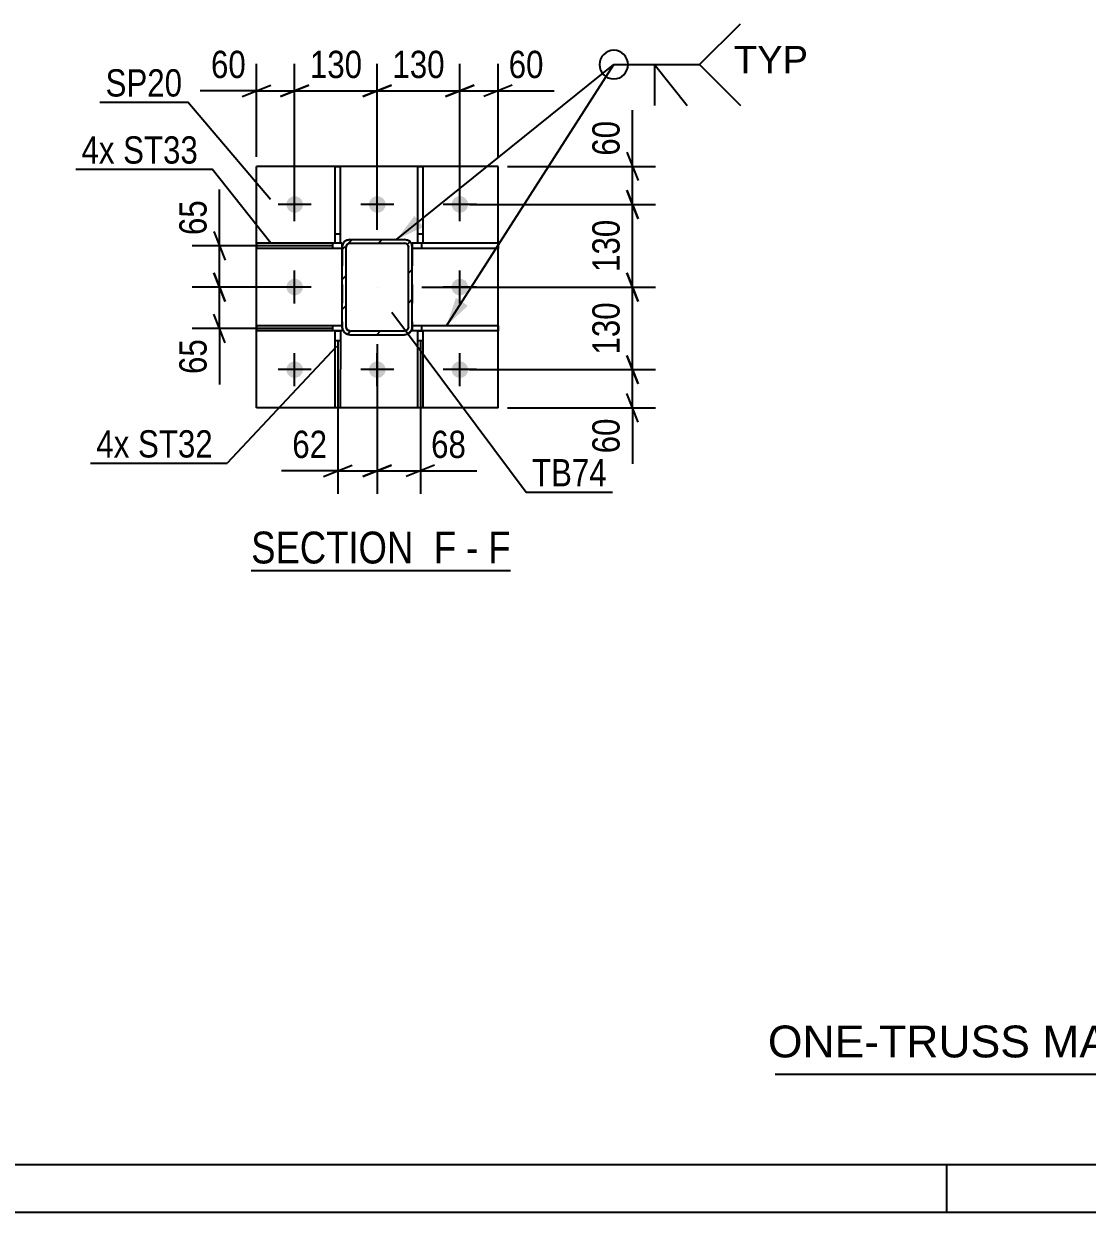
# Model space of a CAD drawing. Header units: millimetres. Extents: x -106 to 735, y -422 to 172.
# Drawn here: x 218 to 329.6, y -422.3 to -297.5 of the extents above; entities that cross this region are included whole.
import ezdxf

# ---------------------------------------------------------------- set-up
doc = ezdxf.new("R2010")
doc.units = ezdxf.units.MM
doc.linetypes.add('DXK_LINE_DOT2', pattern=[3.9198, 1.9599, -1.9599])
doc.linetypes.add('DXK_LINE_DOT3', pattern=[5.9187, 2.979, -0.9799, 0.9799, -0.9799])
doc.styles.add('Arial', font='ARIAL.TTF', dxfattribs={"height": 0.2})
doc.styles.add('Arial Narrow', font='ARIALN.TTF', dxfattribs={"height": 0.2})

# ---------------------------------------------------------------- blocks, each defined once
blk = doc.blocks.new('Unknown-717034374-1133')
at = {"color": 5, "linetype": 'Continuous'}
for p, q in [((-101.13, -417.26), (729.87, -417.26)), ((314.87, -422.26), (314.87, -417.26)), ((-106.13, -422.26), (734.87, -422.26))]:
    blk.add_line(p, q, dxfattribs=at)
blk = doc.blocks.new('Unknown-717034374-46243')
at = {"color": 7, "linetype": 'Continuous'}
blk.add_line((296.87, -407.76), (366.87, -407.76), dxfattribs=at)
at = {"color": 7, "style": 'Arial'}
blk.add_text('ONE-TRUSS MARKED AS TR494', height=3.3428, dxfattribs=at).set_placement((296.11, -406.01))
blk = doc.blocks.new('Unknown-717034374-17 - 2664')
at = {"color": 6, "linetype": 'Continuous'}
blk.add_line((241.89, -354.91), (269.11, -354.91), dxfattribs=at)
at = {"color": 0, "linetype": 'Continuous'}
for points in [[(260, -354.16), (260, -350.66), (241.89, -350.66), (241.89, -354.16)], [(263.39, -354.16), (263.39, -350.66), (261.05, -350.66), (261.05, -354.16)], [(265.72, -354.16), (265.72, -350.66), (264.44, -350.66), (264.44, -354.16)], [(269.11, -354.16), (269.11, -350.66), (266.77, -350.66), (266.77, -354.16)]]:
    blk.add_wipeout(points, dxfattribs=at)
at = {"color": 7, "linetype": 'Continuous', "style": 'Arial Narrow'}
for s, p in [('SECTION ', (241.89, -354.16)), ('F', (261.05, -354.16)), ('F', (266.77, -354.16)), ('-', (264.44, -354.16))]:
    blk.add_text(s, height=3.34, dxfattribs=at).set_placement(p)
blk = doc.blocks.new('Part-717034374-2767 - 2664')
at = {"color": 2, "linetype": 'Continuous'}
for p, q in [((251.45, -329.22), (242.46, -329.22)), ((242.46, -329.22), (242.46, -329.75)), ((250.71, -329.75), (242.46, -329.75)), ((251.45, -329.75), (251.25, -329.75)), ((251.45, -329.35), (251.45, -329.75))]:
    blk.add_line(p, q, dxfattribs=at)
at = {"color": 7, "linetype": 'DXK_LINE_DOT2'}
for p, q in [((250.45, -329.75), (250.45, -329.22)), ((251.45, -329.35), (251.45, -329.22)), ((251.25, -329.75), (250.71, -329.75))]:
    blk.add_line(p, q, dxfattribs=at)
blk = doc.blocks.new('Part-717034374-2761 - 2664')
at = {"color": 2, "linetype": 'Continuous'}
for p, q in [((259.38, -337.82), (259.38, -329.75)), ((259.38, -329.75), (259.91, -329.75)), ((259.91, -329.75), (259.91, -337.82)), ((259.91, -337.82), (259.38, -337.82))]:
    blk.add_line(p, q, dxfattribs=at)
at = {"color": 7, "linetype": 'DXK_LINE_DOT2'}
blk.add_line((259.38, -330.75), (259.91, -330.75), dxfattribs=at)
blk = doc.blocks.new('Part-717034374-2745 - 2664')
at = {"color": 2, "linetype": 'Continuous'}
for p, q in [((259.38, -320.55), (259.38, -312.49)), ((259.38, -312.49), (259.91, -312.49)), ((259.91, -312.49), (259.91, -320.55)), ((259.91, -320.55), (259.38, -320.55))]:
    blk.add_line(p, q, dxfattribs=at)
at = {"color": 7, "linetype": 'DXK_LINE_DOT2'}
blk.add_line((259.38, -319.55), (259.91, -319.55), dxfattribs=at)
blk = doc.blocks.new('Part-717034374-2725 - 2664')
at = {"linetype": 'Continuous'}
h = blk.add_hatch(dxfattribs=at)
h.set_pattern_fill('', scale=0.7, style=0, pattern_type=0)
h.set_pattern_definition([(45, (258.554, -320.3847), (-1.57154, 1.57154), [])])
h.paths.add_polyline_path([(258.73, -320.64), (258.55, -320.38), (258.29, -320.21), (257.99, -320.15), (252.25, -320.15), (251.95, -320.21), (251.69, -320.38), (251.52, -320.64), (251.45, -320.95), (251.45, -329.35), (251.52, -329.66), (251.69, -329.92), (251.95, -330.09), (252.25, -330.15), (257.99, -330.15), (258.29, -330.09), (258.55, -329.92), (258.73, -329.66), (258.79, -329.35), (258.79, -320.95)])
h.paths.add_polyline_path([(258.39, -329.35), (258.36, -329.5), (258.27, -329.63), (258.14, -329.72), (257.99, -329.75), (252.25, -329.75), (252.1, -329.72), (251.97, -329.63), (251.89, -329.5), (251.85, -329.35), (251.85, -320.95), (251.89, -320.8), (251.97, -320.67), (252.1, -320.58), (252.25, -320.55), (257.99, -320.55), (258.14, -320.58), (258.27, -320.67), (258.36, -320.8), (258.39, -320.95)])
at = {"color": 7, "linetype": 'DXK_LINE_DOT2'}
for p, q in [((251.95, -320.21), (252.25, -320.15)), ((252.1, -320.58), (251.97, -320.67)), ((252.25, -320.55), (252.1, -320.58)), ((252.25, -320.15), (257.99, -320.15)), ((252.25, -320.55), (257.99, -320.55)), ((257.99, -320.15), (258.29, -320.21)), ((258.14, -320.58), (257.99, -320.55)), ((258.27, -320.67), (258.14, -320.58)), ((251.45, -320.95), (251.52, -320.64)), ((251.45, -320.95), (251.45, -329.35)), ((251.89, -320.8), (251.85, -320.95)), ((251.85, -329.35), (251.85, -320.95)), ((251.97, -320.67), (251.89, -320.8)), ((258.36, -320.8), (258.27, -320.67)), ((258.39, -320.95), (258.36, -320.8)), ((258.39, -329.35), (258.39, -320.95)), ((258.73, -320.64), (258.79, -320.95)), ((258.79, -320.95), (258.79, -329.35)), ((251.52, -329.66), (251.45, -329.35)), ((251.85, -329.35), (251.89, -329.5)), ((251.89, -329.5), (251.97, -329.63)), ((252.25, -330.15), (251.95, -330.09)), ((251.97, -329.63), (252.1, -329.72)), ((252.1, -329.72), (252.25, -329.75)), ((252.25, -329.75), (257.99, -329.75)), ((252.25, -330.15), (257.99, -330.15)), ((257.99, -329.75), (258.14, -329.72)), ((258.29, -330.09), (257.99, -330.15)), ((258.14, -329.72), (258.27, -329.63)), ((258.27, -329.63), (258.36, -329.5)), ((258.36, -329.5), (258.39, -329.35)), ((258.79, -329.35), (258.73, -329.66))]:
    blk.add_line(p, q, dxfattribs=at)
at = {"color": 2, "linetype": 'Continuous'}
for p, q in [((252.25, -320.15), (251.95, -320.21)), ((251.97, -320.67), (252.1, -320.58)), ((252.1, -320.58), (252.25, -320.55)), ((252.25, -320.15), (257.99, -320.15)), ((252.25, -320.55), (257.99, -320.55)), ((258.29, -320.21), (257.99, -320.15)), ((257.99, -320.55), (258.14, -320.58)), ((258.14, -320.58), (258.27, -320.67)), ((251.52, -320.64), (251.45, -320.95)), ((251.45, -329.35), (251.45, -320.95)), ((251.85, -320.95), (251.89, -320.8)), ((251.85, -329.35), (251.85, -320.95)), ((251.89, -320.8), (251.97, -320.67)), ((258.27, -320.67), (258.36, -320.8)), ((258.36, -320.8), (258.39, -320.95)), ((258.39, -329.35), (258.39, -320.95)), ((258.79, -320.95), (258.73, -320.64)), ((258.79, -329.35), (258.79, -320.95)), ((251.45, -329.35), (251.52, -329.66)), ((251.89, -329.5), (251.85, -329.35)), ((251.97, -329.63), (251.89, -329.5)), ((251.95, -330.09), (252.25, -330.15)), ((252.1, -329.72), (251.97, -329.63)), ((252.25, -329.75), (252.1, -329.72)), ((252.25, -329.75), (257.99, -329.75)), ((252.25, -330.15), (257.99, -330.15)), ((258.14, -329.72), (257.99, -329.75)), ((257.99, -330.15), (258.29, -330.09)), ((258.27, -329.63), (258.14, -329.72)), ((258.36, -329.5), (258.27, -329.63)), ((258.39, -329.35), (258.36, -329.5)), ((258.73, -329.66), (258.79, -329.35))]:
    blk.add_line(p, q, dxfattribs=at)
at = {"color": 7, "linetype": 'DXK_LINE_DOT3'}
blk.add_line((255.12, -325.15), (255.12, -325.15), dxfattribs=at)
at = {"color": 7, "linetype": 'DXK_LINE_DOT2'}
for centre, start, end in [((252.25, -320.95), 112.5, 157.5), ((257.99, -320.95), 22.5, 67.5), ((252.25, -329.35), 202.5, 247.5), ((257.99, -329.35), 292.5, 337.5)]:
    blk.add_arc(centre, 0.8, start, end, dxfattribs=at)
at = {"color": 2, "linetype": 'Continuous'}
for centre, start, end in [((252.25, -320.95), 112.5, 157.5), ((257.99, -320.95), 22.5, 67.5), ((252.25, -329.35), 202.5, 247.5), ((257.99, -329.35), 292.5, 337.5)]:
    blk.add_arc(centre, 0.8, start, end, dxfattribs=at)
blk = doc.blocks.new('Part-717034374-2760 - 2664')
at = {"color": 2, "linetype": 'Continuous'}
for p, q in [((250.71, -320.55), (250.71, -312.49)), ((250.71, -312.49), (251.24, -312.49)), ((251.24, -312.49), (251.24, -320.55)), ((251.24, -320.55), (250.71, -320.55))]:
    blk.add_line(p, q, dxfattribs=at)
at = {"color": 7, "linetype": 'DXK_LINE_DOT2'}
blk.add_line((250.71, -319.55), (251.24, -319.55), dxfattribs=at)
blk = doc.blocks.new('Part-717034374-2766 - 2664')
at = {"color": 2, "linetype": 'Continuous'}
for p, q in [((250.71, -337.82), (250.71, -329.75)), ((250.71, -329.75), (251.25, -329.75)), ((251.25, -329.75), (251.24, -337.82)), ((251.24, -337.82), (250.71, -337.82))]:
    blk.add_line(p, q, dxfattribs=at)
at = {"color": 7, "linetype": 'DXK_LINE_DOT2'}
blk.add_line((250.71, -330.75), (251.25, -330.75), dxfattribs=at)
blk = doc.blocks.new('Part-717034374-2768 - 2664')
at = {"color": 2, "linetype": 'Continuous'}
for p, q in [((251.45, -320.55), (242.46, -320.55)), ((242.46, -320.55), (242.46, -321.09)), ((251.45, -320.95), (251.45, -320.55)), ((251.45, -321.09), (242.46, -321.09))]:
    blk.add_line(p, q, dxfattribs=at)
at = {"color": 7, "linetype": 'DXK_LINE_DOT2'}
for p, q in [((250.45, -321.09), (250.45, -320.55)), ((251.45, -320.95), (251.45, -321.09))]:
    blk.add_line(p, q, dxfattribs=at)
blk = doc.blocks.new('Part-717034374-2783 - 2664')
at = {"color": 2, "linetype": 'Continuous'}
for p, q in [((267.79, -329.22), (258.79, -329.22)), ((267.79, -329.22), (267.79, -329.75)), ((258.79, -329.35), (258.79, -329.75)), ((259.38, -329.75), (258.79, -329.75)), ((267.79, -329.75), (259.91, -329.75))]:
    blk.add_line(p, q, dxfattribs=at)
at = {"color": 7, "linetype": 'DXK_LINE_DOT2'}
for p, q in [((258.79, -329.22), (258.79, -329.35)), ((259.79, -329.75), (259.79, -329.22)), ((259.91, -329.75), (259.38, -329.75))]:
    blk.add_line(p, q, dxfattribs=at)
blk = doc.blocks.new('Part-717034374-2788 - 2664')
at = {"color": 2, "linetype": 'Continuous'}
for p, q in [((267.79, -320.55), (258.79, -320.55)), ((258.79, -320.55), (258.79, -320.95)), ((267.79, -320.55), (267.79, -321.09)), ((267.79, -321.09), (258.79, -321.09))]:
    blk.add_line(p, q, dxfattribs=at)
at = {"color": 7, "linetype": 'DXK_LINE_DOT2'}
for p, q in [((259.79, -321.09), (259.79, -320.55)), ((258.79, -320.95), (258.79, -321.09))]:
    blk.add_line(p, q, dxfattribs=at)
blk = doc.blocks.new('Part-717034374-2793 - 2664')
at = {"color": 2, "linetype": 'Continuous'}
for p, q in [((242.45, -337.82), (242.45, -312.48)), ((267.79, -312.48), (242.45, -312.48)), ((267.79, -337.82), (267.79, -312.48)), ((267.79, -337.82), (242.45, -337.82))]:
    blk.add_line(p, q, dxfattribs=at)
blk = doc.blocks.new('Bolt-717034374-2812 - 2664')
at = {"linetype": 'Continuous'}
for points in [[(245.59, -316.48, -1), (247.32, -316.48, -1)], [(254.25, -316.48, -1), (255.99, -316.48, -1)], [(262.92, -316.48, -1), (264.65, -316.48, -1)], [(245.59, -325.15, -1), (247.32, -325.15, -1)], [(262.92, -325.15, -1), (264.65, -325.15, -1)], [(245.59, -333.82, -1), (247.32, -333.82, -1)], [(254.25, -333.82, -1), (255.99, -333.82, -1)], [(262.92, -333.82, -1), (264.65, -333.82, -1)]]:
    blk.add_hatch(color=1, dxfattribs=at).paths.add_polyline_path(points)
at = {"color": 1, "linetype": 'Continuous'}
for p, q in [((246.45, -318.22), (246.45, -314.75)), ((255.12, -318.22), (255.12, -314.75)), ((263.79, -318.22), (263.79, -314.75)), ((248.19, -316.48), (244.72, -316.48)), ((256.85, -316.48), (253.39, -316.48)), ((265.52, -316.48), (262.05, -316.48)), ((246.45, -326.88), (246.45, -323.42)), ((263.79, -326.88), (263.79, -323.42)), ((248.19, -325.15), (244.72, -325.15)), ((265.52, -325.15), (262.05, -325.15)), ((246.45, -335.55), (246.45, -332.08)), ((255.12, -335.55), (255.12, -332.08)), ((263.79, -335.55), (263.79, -332.08)), ((248.19, -333.82), (244.72, -333.82)), ((256.85, -333.82), (253.39, -333.82)), ((265.52, -333.82), (262.05, -333.82))]:
    blk.add_line(p, q, dxfattribs=at)
blk = doc.blocks.new('StraightDimension-717034374-3010 - 2664')
at = {"color": 7, "linetype": 'Continuous'}
for p, q in [((250.98, -330.75), (250.98, -346.84)), ((255.12, -331.15), (255.12, -346.84)), ((249.48, -345.04), (252.48, -343.84)), ((256.62, -343.84), (253.62, -345.04)), ((250.98, -344.44), (245.07, -344.44)), ((250.98, -344.44), (245.07, -344.44)), ((250.98, -344.44), (255.12, -344.44))]:
    blk.add_line(p, q, dxfattribs=at)
at = {"color": 0}
blk.add_wipeout([(250.45, -343.69), (250.45, -339.49), (245.6, -339.49), (245.6, -343.69)], dxfattribs=at)
at = {"color": 3, "style": 'Arial Narrow'}
blk.add_text('62', height=2.863, dxfattribs=at).set_placement((246.2, -343.09))
blk = doc.blocks.new('StraightDimension-717034374-2906 - 2664')
at = {"color": 7, "linetype": 'Continuous'}
for p, q in [((281.3, -323.65), (282.5, -326.65)), ((259.79, -325.15), (284.3, -325.15)), ((281.9, -333.82), (281.9, -325.15)), ((282.5, -335.32), (281.3, -332.32)), ((264.79, -333.82), (284.3, -333.82))]:
    blk.add_line(p, q, dxfattribs=at)
at = {"color": 0}
blk.add_wipeout([(281.15, -326.14), (276.95, -326.14), (276.95, -332.83), (281.15, -332.83)], dxfattribs=at)
at = {"color": 3, "style": 'Arial Narrow'}
blk.add_text('130', height=2.863, rotation=90.0002, dxfattribs=at).set_placement((280.55, -332.23))
blk = doc.blocks.new('StraightDimension-717034374-2965 - 2664')
at = {"color": 7, "linetype": 'Continuous'}
for p, q in [((242.45, -311.48), (242.45, -301.71)), ((246.45, -315.48), (246.45, -301.71)), ((240.95, -305.16), (243.95, -303.96)), ((247.95, -303.96), (244.95, -305.16)), ((242.45, -304.56), (236.55, -304.56)), ((242.45, -304.56), (236.55, -304.56)), ((242.45, -304.56), (246.45, -304.56))]:
    blk.add_line(p, q, dxfattribs=at)
at = {"color": 0}
blk.add_wipeout([(241.93, -303.81), (241.93, -299.61), (237.07, -299.61), (237.07, -303.81)], dxfattribs=at)
at = {"color": 3, "style": 'Arial Narrow'}
blk.add_text('60', height=2.863, dxfattribs=at).set_placement((237.67, -303.21))
blk = doc.blocks.new('StraightDimension-717034374-2896 - 2664')
at = {"color": 7, "linetype": 'Continuous'}
for p, q in [((281.3, -332.32), (282.5, -335.32)), ((264.79, -333.82), (284.3, -333.82)), ((281.9, -337.82), (281.9, -333.82)), ((282.5, -339.32), (281.3, -336.32)), ((268.79, -337.82), (284.3, -337.82)), ((281.9, -337.82), (281.9, -343.72)), ((281.9, -337.82), (281.9, -343.72))]:
    blk.add_line(p, q, dxfattribs=at)
at = {"color": 0}
blk.add_wipeout([(281.15, -338.34), (276.95, -338.34), (276.95, -343.2), (281.15, -343.2)], dxfattribs=at)
at = {"color": 3, "style": 'Arial Narrow'}
blk.add_text('60', height=2.863, rotation=90.0002, dxfattribs=at).set_placement((280.55, -342.6))
blk = doc.blocks.new('StraightDimension-717034374-2937 - 2664')
at = {"color": 7, "linetype": 'Continuous'}
for p, q in [((263.79, -315.48), (263.79, -301.71)), ((267.79, -311.48), (267.79, -301.71)), ((262.29, -305.16), (265.29, -303.96)), ((269.29, -303.96), (266.29, -305.16)), ((263.79, -304.56), (267.79, -304.56)), ((267.79, -304.56), (273.69, -304.56)), ((267.79, -304.56), (273.69, -304.56))]:
    blk.add_line(p, q, dxfattribs=at)
at = {"color": 0}
blk.add_wipeout([(273.17, -303.81), (273.17, -299.61), (268.31, -299.61), (268.31, -303.81)], dxfattribs=at)
at = {"color": 3, "style": 'Arial Narrow'}
blk.add_text('60', height=2.863, dxfattribs=at).set_placement((268.91, -303.21))
blk = doc.blocks.new('StraightDimension-717034374-2916 - 2664')
at = {"color": 7, "linetype": 'Continuous'}
for p, q in [((281.3, -314.98), (282.5, -317.98)), ((264.79, -316.48), (284.3, -316.48)), ((281.9, -325.15), (281.9, -316.48)), ((282.5, -326.65), (281.3, -323.65)), ((259.79, -325.15), (284.3, -325.15))]:
    blk.add_line(p, q, dxfattribs=at)
at = {"color": 0}
blk.add_wipeout([(281.15, -317.47), (276.95, -317.47), (276.95, -324.16), (281.15, -324.16)], dxfattribs=at)
at = {"color": 3, "style": 'Arial Narrow'}
blk.add_text('130', height=2.863, rotation=90.0002, dxfattribs=at).set_placement((280.55, -323.56))
blk = doc.blocks.new('StraightDimension-717034374-2926 - 2664')
at = {"color": 7, "linetype": 'Continuous'}
for p, q in [((281.9, -312.48), (281.9, -306.58)), ((281.9, -312.48), (281.9, -306.58)), ((281.3, -310.98), (282.5, -313.98)), ((268.79, -312.48), (284.3, -312.48)), ((281.9, -316.48), (281.9, -312.48)), ((282.5, -317.98), (281.3, -314.98)), ((264.79, -316.48), (284.3, -316.48))]:
    blk.add_line(p, q, dxfattribs=at)
at = {"color": 0}
blk.add_wipeout([(281.15, -307.1), (276.95, -307.1), (276.95, -311.96), (281.15, -311.96)], dxfattribs=at)
at = {"color": 3, "style": 'Arial Narrow'}
blk.add_text('60', height=2.863, rotation=90.0002, dxfattribs=at).set_placement((280.55, -311.36))
blk = doc.blocks.new('StraightDimension-717034374-2947 - 2664')
at = {"color": 7, "linetype": 'Continuous'}
for p, q in [((255.12, -319.15), (255.12, -301.71)), ((263.79, -315.48), (263.79, -301.71)), ((253.62, -305.16), (256.62, -303.96)), ((265.29, -303.96), (262.29, -305.16)), ((255.12, -304.56), (263.79, -304.56))]:
    blk.add_line(p, q, dxfattribs=at)
at = {"color": 0}
blk.add_wipeout([(262.8, -303.81), (262.8, -299.61), (256.11, -299.61), (256.11, -303.81)], dxfattribs=at)
at = {"color": 3, "style": 'Arial Narrow'}
blk.add_text('130', height=2.863, dxfattribs=at).set_placement((256.71, -303.21))
blk = doc.blocks.new('StraightDimension-717034374-2956 - 2664')
at = {"color": 7, "linetype": 'Continuous'}
for p, q in [((246.45, -315.48), (246.45, -301.71)), ((255.12, -319.15), (255.12, -301.71)), ((244.95, -305.16), (247.95, -303.96)), ((256.62, -303.96), (253.62, -305.16)), ((246.45, -304.56), (255.12, -304.56))]:
    blk.add_line(p, q, dxfattribs=at)
at = {"color": 0}
blk.add_wipeout([(254.13, -303.81), (254.13, -299.61), (247.45, -299.61), (247.45, -303.81)], dxfattribs=at)
at = {"color": 3, "style": 'Arial Narrow'}
blk.add_text('130', height=2.863, dxfattribs=at).set_placement((248.05, -303.21))
blk = doc.blocks.new('StraightDimension-717034374-2976 - 2664')
at = {"color": 7, "linetype": 'Continuous'}
for p, q in [((238.56, -320.82), (238.56, -314.91)), ((238.56, -320.82), (238.56, -314.91)), ((237.96, -319.32), (239.16, -322.32)), ((250.45, -320.82), (235.71, -320.82)), ((238.56, -325.15), (238.56, -320.82)), ((239.16, -326.65), (237.96, -323.65)), ((245.45, -325.15), (235.71, -325.15))]:
    blk.add_line(p, q, dxfattribs=at)
at = {"color": 0}
blk.add_wipeout([(237.81, -315.44), (233.61, -315.44), (233.61, -320.29), (237.81, -320.29)], dxfattribs=at)
at = {"color": 3, "style": 'Arial Narrow'}
blk.add_text('65', height=2.863, rotation=90.0002, dxfattribs=at).set_placement((237.21, -319.69))
blk = doc.blocks.new('StraightDimension-717034374-2986 - 2664')
at = {"color": 7, "linetype": 'Continuous'}
for p, q in [((237.96, -323.65), (239.16, -326.65)), ((245.45, -325.15), (235.71, -325.15)), ((238.56, -329.49), (238.56, -325.15)), ((239.16, -330.99), (237.96, -327.99)), ((250.45, -329.49), (235.71, -329.49)), ((238.56, -329.49), (238.56, -335.39)), ((238.56, -329.49), (238.56, -335.39))]:
    blk.add_line(p, q, dxfattribs=at)
at = {"color": 0}
blk.add_wipeout([(237.81, -330.01), (233.61, -330.01), (233.61, -334.87), (237.81, -334.87)], dxfattribs=at)
at = {"color": 3, "style": 'Arial Narrow'}
blk.add_text('65', height=2.863, rotation=90.0002, dxfattribs=at).set_placement((237.21, -334.27))
blk = doc.blocks.new('StraightDimension-717034374-2997 - 2664')
at = {"color": 7, "linetype": 'Continuous'}
for p, q in [((255.12, -331.15), (255.12, -346.84)), ((259.64, -330.75), (259.64, -346.84)), ((253.62, -345.04), (256.62, -343.84)), ((261.14, -343.84), (258.14, -345.04)), ((255.12, -344.44), (259.64, -344.44)), ((259.64, -344.44), (265.55, -344.44)), ((259.64, -344.44), (265.55, -344.44))]:
    blk.add_line(p, q, dxfattribs=at)
at = {"color": 0}
blk.add_wipeout([(265.03, -343.69), (265.03, -339.49), (260.17, -339.49), (260.17, -343.69)], dxfattribs=at)
at = {"color": 3, "style": 'Arial Narrow'}
blk.add_text('68', height=2.863, dxfattribs=at).set_placement((260.77, -343.09))
blk = doc.blocks.new('Mark-717034374-2721 - 2664')
at = {"color": 0}
blk.add_wipeout([(279.21, -346.07), (279.21, -343.07), (271.35, -343.07), (271.35, -346.07)], dxfattribs=at)
blk.add_wipeout([(279.21, -346.07), (279.21, -343.07), (271.35, -343.07), (271.35, -346.07)], dxfattribs=at)
at = {"color": 30, "linetype": 'Continuous'}
for p, q in [((256.64, -327.78), (270.75, -346.67)), ((270.75, -346.67), (279.81, -346.67))]:
    blk.add_line(p, q, dxfattribs=at)
at = {"color": 3, "style": 'Arial Narrow'}
blk.add_text('TB74', height=2.863, dxfattribs=at).set_placement((271.35, -346.07))
blk = doc.blocks.new('Mark-717034374-2789 - 2664')
at = {"color": 0}
blk.add_wipeout([(234.65, -305.15), (234.65, -302.15), (226.61, -302.15), (226.61, -305.15)], dxfattribs=at)
blk.add_wipeout([(234.65, -305.15), (234.65, -302.15), (226.61, -302.15), (226.61, -305.15)], dxfattribs=at)
at = {"color": 30, "linetype": 'Continuous'}
for p in [(226.01, -305.75), (243.91, -315.97)]:
    blk.add_line(p, (235.25, -305.75), dxfattribs=at)
at = {"color": 3, "style": 'Arial Narrow'}
blk.add_text('SP20', height=2.863, dxfattribs=at).set_placement((226.61, -305.15))
blk = doc.blocks.new('WeldMark-717034374-3023 - 2664')
at = {"linetype": 'Continuous'}
for points in [[(259.96, -318.85), (257.15, -320.15), (259.02, -317.68)], [(264.63, -327.1), (262.38, -329.22), (263.37, -326.29)]]:
    blk.add_hatch(color=30, dxfattribs=at).paths.add_polyline_path(points)
at = {"color": 30, "linetype": 'Continuous'}
for p, q in [((257.15, -320.15), (279.94, -301.8)), ((262.38, -329.22), (279.94, -301.8)), ((279.94, -301.8), (288.94, -301.8))]:
    blk.add_line(p, q, dxfattribs=at)
at = {"color": 3, "linetype": 'Continuous'}
for q in [(287.65, -306.08), (284.22, -306.08)]:
    blk.add_line((284.22, -301.8), q, dxfattribs=at)
for start, end in [(90, 270), (270, 90)]:
    blk.add_arc((279.94, -301.8), 1.5, start, end, dxfattribs=at)
at = {"color": 0, "linetype": 'Continuous'}
blk.add_wipeout([(300.31, -302.7), (300.31, -299.7), (292.54, -299.7), (292.54, -302.7)], dxfattribs=at)
blk.add_wipeout([(300.31, -302.7), (300.31, -299.7), (292.54, -299.7), (292.54, -302.7)], dxfattribs=at)
at = {"color": 3, "linetype": 'Continuous'}
for q in [(293.22, -297.51), (293.22, -306.08)]:
    blk.add_line((288.94, -301.8), q, dxfattribs=at)
at = {"color": 3, "linetype": 'Continuous', "style": 'Arial'}
blk.add_text('TYP', height=2.865, dxfattribs=at).set_placement((292.54, -302.7))
blk = doc.blocks.new('MarkSet-717034374-3072 - 2664')
at = {"color": 30, "linetype": 'Continuous'}
blk.add_line((243.94, -320.55), (237.81, -312.79), dxfattribs=at)
at = {"color": 0}
for points in [[(227.55, -312.19), (227.55, -309.19), (224.08, -309.19), (224.08, -312.19)], [(236.31, -312.19), (236.31, -309.19), (228.45, -309.19), (228.45, -312.19)]]:
    blk.add_wipeout(points, dxfattribs=at)
for points in [[(227.55, -312.19), (227.55, -309.19), (224.08, -309.19), (224.08, -312.19)], [(236.31, -312.19), (236.31, -309.19), (228.45, -309.19), (228.45, -312.19)]]:
    blk.add_wipeout(points, dxfattribs=at)
at = {"color": 30, "linetype": 'Continuous'}
blk.add_line((223.48, -312.79), (237.81, -312.79), dxfattribs=at)
at = {"color": 3, "style": 'Arial Narrow'}
for s, p in [('4x', (224.08, -312.19)), ('ST33', (228.45, -312.19))]:
    blk.add_text(s, height=2.863, dxfattribs=at).set_placement(p)
blk = doc.blocks.new('MarkSet-717034374-3102 - 2664')
at = {"color": 30, "linetype": 'Continuous'}
blk.add_line((250.84, -331.38), (239.36, -343.64), dxfattribs=at)
at = {"color": 0}
for points in [[(229.11, -343.04), (229.11, -340.04), (225.64, -340.04), (225.64, -343.04)], [(237.86, -343.04), (237.86, -340.04), (230.01, -340.04), (230.01, -343.04)]]:
    blk.add_wipeout(points, dxfattribs=at)
for points in [[(229.11, -343.04), (229.11, -340.04), (225.64, -340.04), (225.64, -343.04)], [(237.86, -343.04), (237.86, -340.04), (230.01, -340.04), (230.01, -343.04)]]:
    blk.add_wipeout(points, dxfattribs=at)
at = {"color": 30, "linetype": 'Continuous'}
blk.add_line((225.04, -343.64), (239.36, -343.64), dxfattribs=at)
at = {"color": 3, "style": 'Arial Narrow'}
for s, p in [('4x', (225.64, -343.04)), ('ST32', (230.01, -343.04))]:
    blk.add_text(s, height=2.863, dxfattribs=at).set_placement(p)

msp = doc.modelspace()

# ---------------------------------------------------------------- block references
for name in ['Unknown-717034374-1133', 'Part-717034374-2793 - 2664', 'Part-717034374-2760 - 2664', 'Part-717034374-2745 - 2664', 'Bolt-717034374-2812 - 2664', 'Part-717034374-2768 - 2664', 'Part-717034374-2725 - 2664', 'Part-717034374-2788 - 2664', 'Part-717034374-2767 - 2664', 'Part-717034374-2783 - 2664', 'Part-717034374-2766 - 2664', 'Part-717034374-2761 - 2664', 'Unknown-717034374-46243']:
    msp.add_blockref(name, (0, 0))

# ---------------------------------------------------------------- next in the draw order: block references
for name in ['StraightDimension-717034374-2965 - 2664', 'StraightDimension-717034374-2937 - 2664', 'StraightDimension-717034374-2906 - 2664', 'StraightDimension-717034374-3010 - 2664', 'Unknown-717034374-17 - 2664']:
    msp.add_blockref(name, (0, 0))

# ---------------------------------------------------------------- next in the draw order: block references
for name in ['StraightDimension-717034374-2916 - 2664', 'StraightDimension-717034374-2896 - 2664']:
    msp.add_blockref(name, (0, 0))

# ---------------------------------------------------------------- next in the draw order: block references
for name in ['StraightDimension-717034374-2926 - 2664', 'StraightDimension-717034374-2997 - 2664']:
    msp.add_blockref(name, (0, 0))

# ---------------------------------------------------------------- next in the draw order: block references
for name in ['StraightDimension-717034374-2947 - 2664', 'Mark-717034374-2721 - 2664']:
    msp.add_blockref(name, (0, 0))

# ---------------------------------------------------------------- next in the draw order: block references
msp.add_blockref('StraightDimension-717034374-2956 - 2664', (0, 0))

# ---------------------------------------------------------------- next in the draw order: block references
for name in ['WeldMark-717034374-3023 - 2664', 'StraightDimension-717034374-2976 - 2664']:
    msp.add_blockref(name, (0, 0))

# ---------------------------------------------------------------- next in the draw order: block references
for name in ['Mark-717034374-2789 - 2664', 'StraightDimension-717034374-2986 - 2664']:
    msp.add_blockref(name, (0, 0))

# ---------------------------------------------------------------- next in the draw order: block references
for name in ['MarkSet-717034374-3072 - 2664', 'MarkSet-717034374-3102 - 2664']:
    msp.add_blockref(name, (0, 0))

doc.saveas('drawing.dxf')
